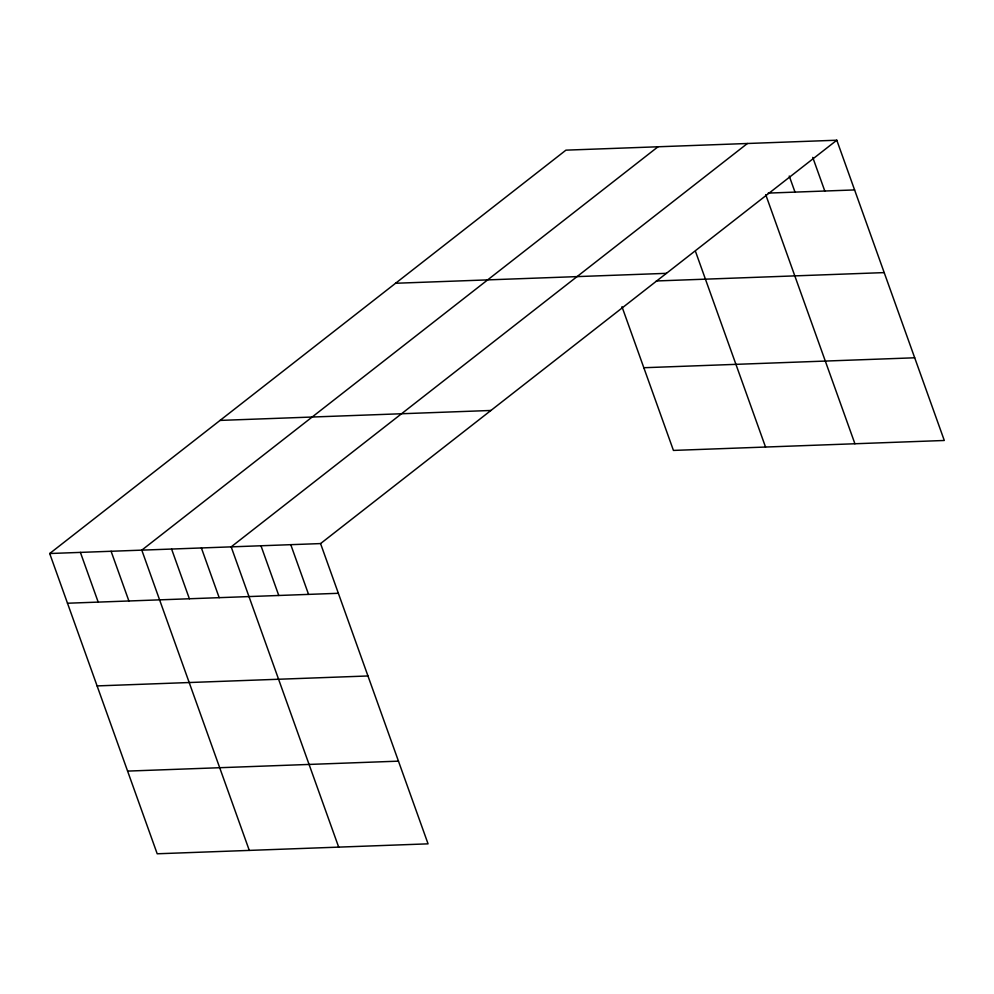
<?xml version="1.0" encoding="UTF-8"?>
<svg xmlns="http://www.w3.org/2000/svg" width="994" height="994" viewBox="0 0 994 994"><rect width="100%" height="100%" fill="white"/><g stroke="black" fill="none" stroke-linecap="round" stroke-linejoin="round"><path stroke-width="1.49" d="M836.799 140.216L320.565 543.581L428.066 843.844L157.201 853.784L49.7 553.521L565.934 150.156L836.799 140.216L944.3 440.479L673.435 450.419L621.971 306.686M658.028 146.777L141.794 550.142L249.295 850.404M747.413 143.496L231.18 546.862L338.681 847.124M768.188 193.097L854.591 189.929M395.575 283.265L666.44 273.338M656.313 280.967L884.2 272.604M643.839 367.73L914.691 357.79M220.059 420.412L490.912 410.472M49.7 553.521L320.565 543.581M67.493 603.234L338.358 593.294M97.101 685.91L367.966 675.97M127.605 771.096L398.47 761.155M812.757 157.4L824.796 191.022M789.248 176.037L795.001 192.115M765.728 194.662L854.915 443.759M695.564 251.606L765.529 447.039M290.77 544.675L308.562 594.387M260.975 545.768L278.767 595.481M201.384 547.955L219.177 597.667M171.589 549.048L189.382 598.761M111.092 551.272L128.897 600.972M80.402 552.391L98.195 602.103"/></g></svg>
